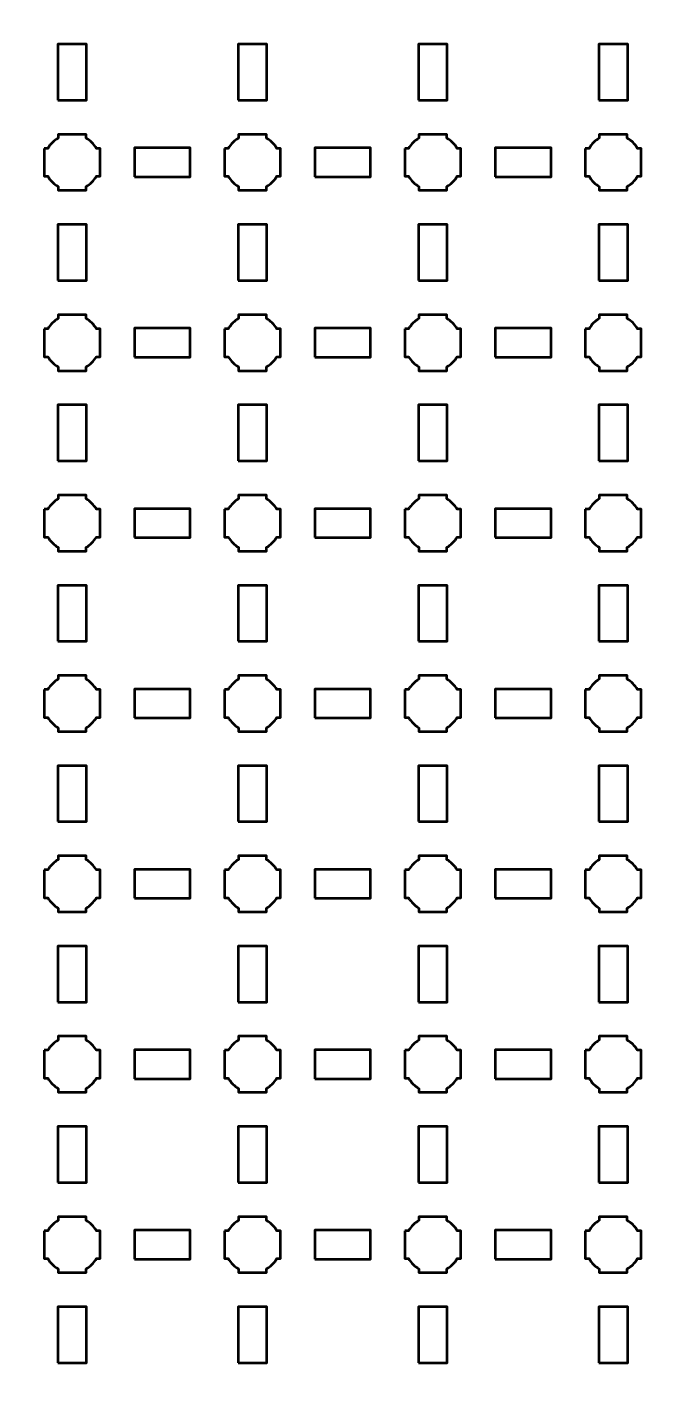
# Model space of a CAD drawing. Header units: centimetres. Extents: x -40.1 to 19.1, y -44.5 to 14.8.
# Drawn here: x -26 to -18.96, y -15.35 to -0.35 of the extents above; entities that cross this region are included whole.
import ezdxf

# ---------------------------------------------------------------- set-up
doc = ezdxf.new("R2010")
doc.units = ezdxf.units.CM
doc.header["$MEASUREMENT"] = 0
doc.layers.add('Layer 1', color=7, linetype='Continuous')

msp = doc.modelspace()

# ---------------------------------------------------------------- linework, layer by layer
at = {"layer": 'Layer 1', "color": 250, "lineweight": 53}
for points in [[(-25.66, -1.16), (-25.34, -1.16), (-25.34, -0.54), (-25.66, -0.54), (-25.66, -1.16)], [(-23.66, -1.16), (-23.34, -1.16), (-23.34, -0.54), (-23.66, -0.54), (-23.66, -1.16)], [(-21.66, -1.16), (-21.34, -1.16), (-21.34, -0.54), (-21.66, -0.54), (-21.66, -1.16)], [(-19.66, -1.16), (-19.34, -1.16), (-19.34, -0.54), (-19.66, -0.54), (-19.66, -1.16)], [(-24.81, -2.01), (-24.19, -2.01), (-24.19, -1.69), (-24.81, -1.69), (-24.81, -2.01)], [(-22.81, -2.01), (-22.19, -2.01), (-22.19, -1.69), (-22.81, -1.69), (-22.81, -2.01)], [(-20.81, -2.01), (-20.19, -2.01), (-20.19, -1.69), (-20.81, -1.69), (-20.81, -2.01)], [(-25.66, -3.16), (-25.34, -3.16), (-25.34, -2.54), (-25.66, -2.54), (-25.66, -3.16)], [(-23.66, -3.16), (-23.34, -3.16), (-23.34, -2.54), (-23.66, -2.54), (-23.66, -3.16)], [(-21.66, -3.16), (-21.34, -3.16), (-21.34, -2.54), (-21.66, -2.54), (-21.66, -3.16)], [(-19.66, -3.16), (-19.34, -3.16), (-19.34, -2.54), (-19.66, -2.54), (-19.66, -3.16)], [(-24.81, -4.01), (-24.19, -4.01), (-24.19, -3.69), (-24.81, -3.69), (-24.81, -4.01)], [(-22.81, -4.01), (-22.19, -4.01), (-22.19, -3.69), (-22.81, -3.69), (-22.81, -4.01)], [(-20.81, -4.01), (-20.19, -4.01), (-20.19, -3.69), (-20.81, -3.69), (-20.81, -4.01)], [(-25.66, -5.16), (-25.34, -5.16), (-25.34, -4.54), (-25.66, -4.54), (-25.66, -5.16)], [(-23.66, -5.16), (-23.34, -5.16), (-23.34, -4.54), (-23.66, -4.54), (-23.66, -5.16)], [(-21.66, -5.16), (-21.34, -5.16), (-21.34, -4.54), (-21.66, -4.54), (-21.66, -5.16)], [(-19.66, -5.16), (-19.34, -5.16), (-19.34, -4.54), (-19.66, -4.54), (-19.66, -5.16)], [(-24.81, -6.01), (-24.19, -6.01), (-24.19, -5.69), (-24.81, -5.69), (-24.81, -6.01)], [(-22.81, -6.01), (-22.19, -6.01), (-22.19, -5.69), (-22.81, -5.69), (-22.81, -6.01)], [(-20.81, -6.01), (-20.19, -6.01), (-20.19, -5.69), (-20.81, -5.69), (-20.81, -6.01)], [(-25.66, -7.16), (-25.34, -7.16), (-25.34, -6.54), (-25.66, -6.54), (-25.66, -7.16)], [(-23.66, -7.16), (-23.34, -7.16), (-23.34, -6.54), (-23.66, -6.54), (-23.66, -7.16)], [(-21.66, -7.16), (-21.34, -7.16), (-21.34, -6.54), (-21.66, -6.54), (-21.66, -7.16)], [(-19.66, -7.16), (-19.34, -7.16), (-19.34, -6.54), (-19.66, -6.54), (-19.66, -7.16)], [(-24.81, -8.01), (-24.19, -8.01), (-24.19, -7.69), (-24.81, -7.69), (-24.81, -8.01)], [(-22.81, -8.01), (-22.19, -8.01), (-22.19, -7.69), (-22.81, -7.69), (-22.81, -8.01)], [(-20.81, -8.01), (-20.19, -8.01), (-20.19, -7.69), (-20.81, -7.69), (-20.81, -8.01)], [(-25.66, -9.16), (-25.34, -9.16), (-25.34, -8.54), (-25.66, -8.54), (-25.66, -9.16)], [(-23.66, -9.16), (-23.34, -9.16), (-23.34, -8.54), (-23.66, -8.54), (-23.66, -9.16)], [(-21.66, -9.16), (-21.34, -9.16), (-21.34, -8.54), (-21.66, -8.54), (-21.66, -9.16)], [(-19.66, -9.16), (-19.34, -9.16), (-19.34, -8.54), (-19.66, -8.54), (-19.66, -9.16)], [(-24.81, -10.01), (-24.19, -10.01), (-24.19, -9.69), (-24.81, -9.69), (-24.81, -10.01)], [(-22.81, -10.01), (-22.19, -10.01), (-22.19, -9.69), (-22.81, -9.69), (-22.81, -10.01)], [(-20.81, -10.01), (-20.19, -10.01), (-20.19, -9.69), (-20.81, -9.69), (-20.81, -10.01)], [(-25.66, -11.16), (-25.34, -11.16), (-25.34, -10.54), (-25.66, -10.54), (-25.66, -11.16)], [(-23.66, -11.16), (-23.34, -11.16), (-23.34, -10.54), (-23.66, -10.54), (-23.66, -11.16)], [(-21.66, -11.16), (-21.34, -11.16), (-21.34, -10.54), (-21.66, -10.54), (-21.66, -11.16)], [(-19.66, -11.16), (-19.34, -11.16), (-19.34, -10.54), (-19.66, -10.54), (-19.66, -11.16)], [(-24.81, -12.01), (-24.19, -12.01), (-24.19, -11.69), (-24.81, -11.69), (-24.81, -12.01)], [(-22.81, -12.01), (-22.19, -12.01), (-22.19, -11.69), (-22.81, -11.69), (-22.81, -12.01)], [(-20.81, -12.01), (-20.19, -12.01), (-20.19, -11.69), (-20.81, -11.69), (-20.81, -12.01)], [(-25.66, -13.16), (-25.34, -13.16), (-25.34, -12.54), (-25.66, -12.54), (-25.66, -13.16)], [(-23.66, -13.16), (-23.34, -13.16), (-23.34, -12.54), (-23.66, -12.54), (-23.66, -13.16)], [(-21.66, -13.16), (-21.34, -13.16), (-21.34, -12.54), (-21.66, -12.54), (-21.66, -13.16)], [(-19.66, -13.16), (-19.34, -13.16), (-19.34, -12.54), (-19.66, -12.54), (-19.66, -13.16)], [(-24.81, -14.01), (-24.19, -14.01), (-24.19, -13.69), (-24.81, -13.69), (-24.81, -14.01)], [(-22.81, -14.01), (-22.19, -14.01), (-22.19, -13.69), (-22.81, -13.69), (-22.81, -14.01)], [(-20.81, -14.01), (-20.19, -14.01), (-20.19, -13.69), (-20.81, -13.69), (-20.81, -14.01)], [(-25.66, -15.16), (-25.34, -15.16), (-25.34, -14.54), (-25.66, -14.54), (-25.66, -15.16)], [(-23.66, -15.16), (-23.34, -15.16), (-23.34, -14.54), (-23.66, -14.54), (-23.66, -15.16)], [(-21.66, -15.16), (-21.34, -15.16), (-21.34, -14.54), (-21.66, -14.54), (-21.66, -15.16)], [(-19.66, -15.16), (-19.34, -15.16), (-19.34, -14.54), (-19.66, -14.54), (-19.66, -15.16)]]:
    msp.add_lwpolyline(points, close=True, dxfattribs=at)
msp.add_open_spline([(-40.15, -44), (-40.15, -44), (-40.15, 14.3), (-40.15, 14.3), (-40.15, 14.3), (-40.15, 14.57609), (-39.92609, 14.8), (-39.65, 14.8), (-39.65, 14.8), (-39.65, 14.8), (18.65, 14.8), (18.65, 14.8), (18.65, 14.8), (18.92609, 14.8), (19.15, 14.57609), (19.15, 14.3), (19.15, 14.3), (19.15, 14.3), (19.15, -44), (19.15, -44), (19.15, -44), (19.15, -44.27609), (18.92609, -44.5), (18.65, -44.5), (18.65, -44.5), (18.65, -44.5), (-39.65, -44.5), (-39.65, -44.5), (-39.65, -44.5), (-39.92609, -44.5), (-40.15, -44.27609), (-40.15, -44)], degree=3, knots=[0, 0, 0, 0, 0.125, 0.125, 0.125, 0.125, 0.25, 0.25, 0.25, 0.25, 0.375, 0.375, 0.375, 0.375, 0.5, 0.5, 0.5, 0.5, 0.625, 0.625, 0.625, 0.625, 0.75, 0.75, 0.75, 0.75, 0.875, 0.875, 0.875, 0.875, 1, 1, 1, 1], dxfattribs=at)
at = {"layer": 'Layer 1', "lineweight": 53}
for points in [[(-25.81, -1.695), (-25.81, -1.695), (-25.76851, -1.695), (-25.76851, -1.695), (-25.76851, -1.695), (-25.74128, -1.64795), (-25.70205, -1.60872), (-25.655, -1.58149), (-25.655, -1.58149), (-25.655, -1.58149), (-25.655, -1.54), (-25.655, -1.54), (-25.655, -1.54), (-25.655, -1.54), (-25.5, -1.54), (-25.5, -1.54), (-25.5, -1.54), (-25.5, -1.54), (-25.345, -1.54), (-25.345, -1.54), (-25.345, -1.54), (-25.345, -1.54), (-25.345, -1.58149), (-25.345, -1.58149), (-25.345, -1.58149), (-25.29795, -1.60872), (-25.25872, -1.64795), (-25.23149, -1.695), (-25.23149, -1.695), (-25.23149, -1.695), (-25.19, -1.695), (-25.19, -1.695), (-25.19, -1.695), (-25.19, -1.695), (-25.19, -1.85), (-25.19, -1.85), (-25.19, -1.85), (-25.19, -1.85), (-25.19, -2.005), (-25.19, -2.005), (-25.19, -2.005), (-25.19, -2.005), (-25.23149, -2.005), (-25.23149, -2.005), (-25.23149, -2.005), (-25.25872, -2.05205), (-25.29795, -2.09128), (-25.345, -2.11851), (-25.345, -2.11851), (-25.345, -2.11851), (-25.345, -2.16), (-25.345, -2.16), (-25.345, -2.16), (-25.345, -2.16), (-25.5, -2.16), (-25.5, -2.16), (-25.5, -2.16), (-25.5, -2.16), (-25.655, -2.16), (-25.655, -2.16), (-25.655, -2.16), (-25.655, -2.16), (-25.655, -2.11851), (-25.655, -2.11851), (-25.655, -2.11851), (-25.70205, -2.09128), (-25.74128, -2.05205), (-25.76851, -2.005), (-25.76851, -2.005), (-25.76851, -2.005), (-25.81, -2.005), (-25.81, -2.005), (-25.81, -2.005), (-25.81, -2.005), (-25.81, -1.85), (-25.81, -1.85), (-25.81, -1.85), (-25.81, -1.85), (-25.81, -1.695), (-25.81, -1.695)], [(-23.81, -1.695), (-23.81, -1.695), (-23.76851, -1.695), (-23.76851, -1.695), (-23.76851, -1.695), (-23.74128, -1.64795), (-23.70205, -1.60872), (-23.655, -1.58149), (-23.655, -1.58149), (-23.655, -1.58149), (-23.655, -1.54), (-23.655, -1.54), (-23.655, -1.54), (-23.655, -1.54), (-23.5, -1.54), (-23.5, -1.54), (-23.5, -1.54), (-23.5, -1.54), (-23.345, -1.54), (-23.345, -1.54), (-23.345, -1.54), (-23.345, -1.54), (-23.345, -1.58149), (-23.345, -1.58149), (-23.345, -1.58149), (-23.29795, -1.60872), (-23.25872, -1.64795), (-23.23149, -1.695), (-23.23149, -1.695), (-23.23149, -1.695), (-23.19, -1.695), (-23.19, -1.695), (-23.19, -1.695), (-23.19, -1.695), (-23.19, -1.85), (-23.19, -1.85), (-23.19, -1.85), (-23.19, -1.85), (-23.19, -2.005), (-23.19, -2.005), (-23.19, -2.005), (-23.19, -2.005), (-23.23149, -2.005), (-23.23149, -2.005), (-23.23149, -2.005), (-23.25872, -2.05205), (-23.29795, -2.09128), (-23.345, -2.11851), (-23.345, -2.11851), (-23.345, -2.11851), (-23.345, -2.16), (-23.345, -2.16), (-23.345, -2.16), (-23.345, -2.16), (-23.5, -2.16), (-23.5, -2.16), (-23.5, -2.16), (-23.5, -2.16), (-23.655, -2.16), (-23.655, -2.16), (-23.655, -2.16), (-23.655, -2.16), (-23.655, -2.11851), (-23.655, -2.11851), (-23.655, -2.11851), (-23.70205, -2.09128), (-23.74128, -2.05205), (-23.76851, -2.005), (-23.76851, -2.005), (-23.76851, -2.005), (-23.81, -2.005), (-23.81, -2.005), (-23.81, -2.005), (-23.81, -2.005), (-23.81, -1.85), (-23.81, -1.85), (-23.81, -1.85), (-23.81, -1.85), (-23.81, -1.695), (-23.81, -1.695)], [(-21.81, -1.695), (-21.81, -1.695), (-21.76851, -1.695), (-21.76851, -1.695), (-21.76851, -1.695), (-21.74128, -1.64795), (-21.70205, -1.60872), (-21.655, -1.58149), (-21.655, -1.58149), (-21.655, -1.58149), (-21.655, -1.54), (-21.655, -1.54), (-21.655, -1.54), (-21.655, -1.54), (-21.5, -1.54), (-21.5, -1.54), (-21.5, -1.54), (-21.5, -1.54), (-21.345, -1.54), (-21.345, -1.54), (-21.345, -1.54), (-21.345, -1.54), (-21.345, -1.58149), (-21.345, -1.58149), (-21.345, -1.58149), (-21.29795, -1.60872), (-21.25872, -1.64795), (-21.23149, -1.695), (-21.23149, -1.695), (-21.23149, -1.695), (-21.19, -1.695), (-21.19, -1.695), (-21.19, -1.695), (-21.19, -1.695), (-21.19, -1.85), (-21.19, -1.85), (-21.19, -1.85), (-21.19, -1.85), (-21.19, -2.005), (-21.19, -2.005), (-21.19, -2.005), (-21.19, -2.005), (-21.23149, -2.005), (-21.23149, -2.005), (-21.23149, -2.005), (-21.25872, -2.05205), (-21.29795, -2.09128), (-21.345, -2.11851), (-21.345, -2.11851), (-21.345, -2.11851), (-21.345, -2.16), (-21.345, -2.16), (-21.345, -2.16), (-21.345, -2.16), (-21.5, -2.16), (-21.5, -2.16), (-21.5, -2.16), (-21.5, -2.16), (-21.655, -2.16), (-21.655, -2.16), (-21.655, -2.16), (-21.655, -2.16), (-21.655, -2.11851), (-21.655, -2.11851), (-21.655, -2.11851), (-21.70205, -2.09128), (-21.74128, -2.05205), (-21.76851, -2.005), (-21.76851, -2.005), (-21.76851, -2.005), (-21.81, -2.005), (-21.81, -2.005), (-21.81, -2.005), (-21.81, -2.005), (-21.81, -1.85), (-21.81, -1.85), (-21.81, -1.85), (-21.81, -1.85), (-21.81, -1.695), (-21.81, -1.695)], [(-19.81, -1.695), (-19.81, -1.695), (-19.76851, -1.695), (-19.76851, -1.695), (-19.76851, -1.695), (-19.74128, -1.64795), (-19.70205, -1.60872), (-19.655, -1.58149), (-19.655, -1.58149), (-19.655, -1.58149), (-19.655, -1.54), (-19.655, -1.54), (-19.655, -1.54), (-19.655, -1.54), (-19.5, -1.54), (-19.5, -1.54), (-19.5, -1.54), (-19.5, -1.54), (-19.345, -1.54), (-19.345, -1.54), (-19.345, -1.54), (-19.345, -1.54), (-19.345, -1.58149), (-19.345, -1.58149), (-19.345, -1.58149), (-19.29795, -1.60872), (-19.25872, -1.64795), (-19.23149, -1.695), (-19.23149, -1.695), (-19.23149, -1.695), (-19.19, -1.695), (-19.19, -1.695), (-19.19, -1.695), (-19.19, -1.695), (-19.19, -1.85), (-19.19, -1.85), (-19.19, -1.85), (-19.19, -1.85), (-19.19, -2.005), (-19.19, -2.005), (-19.19, -2.005), (-19.19, -2.005), (-19.23149, -2.005), (-19.23149, -2.005), (-19.23149, -2.005), (-19.25872, -2.05205), (-19.29795, -2.09128), (-19.345, -2.11851), (-19.345, -2.11851), (-19.345, -2.11851), (-19.345, -2.16), (-19.345, -2.16), (-19.345, -2.16), (-19.345, -2.16), (-19.5, -2.16), (-19.5, -2.16), (-19.5, -2.16), (-19.5, -2.16), (-19.655, -2.16), (-19.655, -2.16), (-19.655, -2.16), (-19.655, -2.16), (-19.655, -2.11851), (-19.655, -2.11851), (-19.655, -2.11851), (-19.70205, -2.09128), (-19.74128, -2.05205), (-19.76851, -2.005), (-19.76851, -2.005), (-19.76851, -2.005), (-19.81, -2.005), (-19.81, -2.005), (-19.81, -2.005), (-19.81, -2.005), (-19.81, -1.85), (-19.81, -1.85), (-19.81, -1.85), (-19.81, -1.85), (-19.81, -1.695), (-19.81, -1.695)], [(-25.81, -3.695), (-25.81, -3.695), (-25.76851, -3.695), (-25.76851, -3.695), (-25.76851, -3.695), (-25.74128, -3.64795), (-25.70205, -3.60872), (-25.655, -3.58149), (-25.655, -3.58149), (-25.655, -3.58149), (-25.655, -3.54), (-25.655, -3.54), (-25.655, -3.54), (-25.655, -3.54), (-25.5, -3.54), (-25.5, -3.54), (-25.5, -3.54), (-25.5, -3.54), (-25.345, -3.54), (-25.345, -3.54), (-25.345, -3.54), (-25.345, -3.54), (-25.345, -3.58149), (-25.345, -3.58149), (-25.345, -3.58149), (-25.29795, -3.60872), (-25.25872, -3.64795), (-25.23149, -3.695), (-25.23149, -3.695), (-25.23149, -3.695), (-25.19, -3.695), (-25.19, -3.695), (-25.19, -3.695), (-25.19, -3.695), (-25.19, -3.85), (-25.19, -3.85), (-25.19, -3.85), (-25.19, -3.85), (-25.19, -4.005), (-25.19, -4.005), (-25.19, -4.005), (-25.19, -4.005), (-25.23149, -4.005), (-25.23149, -4.005), (-25.23149, -4.005), (-25.25872, -4.05205), (-25.29795, -4.09128), (-25.345, -4.11851), (-25.345, -4.11851), (-25.345, -4.11851), (-25.345, -4.16), (-25.345, -4.16), (-25.345, -4.16), (-25.345, -4.16), (-25.5, -4.16), (-25.5, -4.16), (-25.5, -4.16), (-25.5, -4.16), (-25.655, -4.16), (-25.655, -4.16), (-25.655, -4.16), (-25.655, -4.16), (-25.655, -4.11851), (-25.655, -4.11851), (-25.655, -4.11851), (-25.70205, -4.09128), (-25.74128, -4.05205), (-25.76851, -4.005), (-25.76851, -4.005), (-25.76851, -4.005), (-25.81, -4.005), (-25.81, -4.005), (-25.81, -4.005), (-25.81, -4.005), (-25.81, -3.85), (-25.81, -3.85), (-25.81, -3.85), (-25.81, -3.85), (-25.81, -3.695), (-25.81, -3.695)], [(-23.81, -3.695), (-23.81, -3.695), (-23.76851, -3.695), (-23.76851, -3.695), (-23.76851, -3.695), (-23.74128, -3.64795), (-23.70205, -3.60872), (-23.655, -3.58149), (-23.655, -3.58149), (-23.655, -3.58149), (-23.655, -3.54), (-23.655, -3.54), (-23.655, -3.54), (-23.655, -3.54), (-23.5, -3.54), (-23.5, -3.54), (-23.5, -3.54), (-23.5, -3.54), (-23.345, -3.54), (-23.345, -3.54), (-23.345, -3.54), (-23.345, -3.54), (-23.345, -3.58149), (-23.345, -3.58149), (-23.345, -3.58149), (-23.29795, -3.60872), (-23.25872, -3.64795), (-23.23149, -3.695), (-23.23149, -3.695), (-23.23149, -3.695), (-23.19, -3.695), (-23.19, -3.695), (-23.19, -3.695), (-23.19, -3.695), (-23.19, -3.85), (-23.19, -3.85), (-23.19, -3.85), (-23.19, -3.85), (-23.19, -4.005), (-23.19, -4.005), (-23.19, -4.005), (-23.19, -4.005), (-23.23149, -4.005), (-23.23149, -4.005), (-23.23149, -4.005), (-23.25872, -4.05205), (-23.29795, -4.09128), (-23.345, -4.11851), (-23.345, -4.11851), (-23.345, -4.11851), (-23.345, -4.16), (-23.345, -4.16), (-23.345, -4.16), (-23.345, -4.16), (-23.5, -4.16), (-23.5, -4.16), (-23.5, -4.16), (-23.5, -4.16), (-23.655, -4.16), (-23.655, -4.16), (-23.655, -4.16), (-23.655, -4.16), (-23.655, -4.11851), (-23.655, -4.11851), (-23.655, -4.11851), (-23.70205, -4.09128), (-23.74128, -4.05205), (-23.76851, -4.005), (-23.76851, -4.005), (-23.76851, -4.005), (-23.81, -4.005), (-23.81, -4.005), (-23.81, -4.005), (-23.81, -4.005), (-23.81, -3.85), (-23.81, -3.85), (-23.81, -3.85), (-23.81, -3.85), (-23.81, -3.695), (-23.81, -3.695)], [(-21.81, -3.695), (-21.81, -3.695), (-21.76851, -3.695), (-21.76851, -3.695), (-21.76851, -3.695), (-21.74128, -3.64795), (-21.70205, -3.60872), (-21.655, -3.58149), (-21.655, -3.58149), (-21.655, -3.58149), (-21.655, -3.54), (-21.655, -3.54), (-21.655, -3.54), (-21.655, -3.54), (-21.5, -3.54), (-21.5, -3.54), (-21.5, -3.54), (-21.5, -3.54), (-21.345, -3.54), (-21.345, -3.54), (-21.345, -3.54), (-21.345, -3.54), (-21.345, -3.58149), (-21.345, -3.58149), (-21.345, -3.58149), (-21.29795, -3.60872), (-21.25872, -3.64795), (-21.23149, -3.695), (-21.23149, -3.695), (-21.23149, -3.695), (-21.19, -3.695), (-21.19, -3.695), (-21.19, -3.695), (-21.19, -3.695), (-21.19, -3.85), (-21.19, -3.85), (-21.19, -3.85), (-21.19, -3.85), (-21.19, -4.005), (-21.19, -4.005), (-21.19, -4.005), (-21.19, -4.005), (-21.23149, -4.005), (-21.23149, -4.005), (-21.23149, -4.005), (-21.25872, -4.05205), (-21.29795, -4.09128), (-21.345, -4.11851), (-21.345, -4.11851), (-21.345, -4.11851), (-21.345, -4.16), (-21.345, -4.16), (-21.345, -4.16), (-21.345, -4.16), (-21.5, -4.16), (-21.5, -4.16), (-21.5, -4.16), (-21.5, -4.16), (-21.655, -4.16), (-21.655, -4.16), (-21.655, -4.16), (-21.655, -4.16), (-21.655, -4.11851), (-21.655, -4.11851), (-21.655, -4.11851), (-21.70205, -4.09128), (-21.74128, -4.05205), (-21.76851, -4.005), (-21.76851, -4.005), (-21.76851, -4.005), (-21.81, -4.005), (-21.81, -4.005), (-21.81, -4.005), (-21.81, -4.005), (-21.81, -3.85), (-21.81, -3.85), (-21.81, -3.85), (-21.81, -3.85), (-21.81, -3.695), (-21.81, -3.695)], [(-19.81, -3.695), (-19.81, -3.695), (-19.76851, -3.695), (-19.76851, -3.695), (-19.76851, -3.695), (-19.74128, -3.64795), (-19.70205, -3.60872), (-19.655, -3.58149), (-19.655, -3.58149), (-19.655, -3.58149), (-19.655, -3.54), (-19.655, -3.54), (-19.655, -3.54), (-19.655, -3.54), (-19.5, -3.54), (-19.5, -3.54), (-19.5, -3.54), (-19.5, -3.54), (-19.345, -3.54), (-19.345, -3.54), (-19.345, -3.54), (-19.345, -3.54), (-19.345, -3.58149), (-19.345, -3.58149), (-19.345, -3.58149), (-19.29795, -3.60872), (-19.25872, -3.64795), (-19.23149, -3.695), (-19.23149, -3.695), (-19.23149, -3.695), (-19.19, -3.695), (-19.19, -3.695), (-19.19, -3.695), (-19.19, -3.695), (-19.19, -3.85), (-19.19, -3.85), (-19.19, -3.85), (-19.19, -3.85), (-19.19, -4.005), (-19.19, -4.005), (-19.19, -4.005), (-19.19, -4.005), (-19.23149, -4.005), (-19.23149, -4.005), (-19.23149, -4.005), (-19.25872, -4.05205), (-19.29795, -4.09128), (-19.345, -4.11851), (-19.345, -4.11851), (-19.345, -4.11851), (-19.345, -4.16), (-19.345, -4.16), (-19.345, -4.16), (-19.345, -4.16), (-19.5, -4.16), (-19.5, -4.16), (-19.5, -4.16), (-19.5, -4.16), (-19.655, -4.16), (-19.655, -4.16), (-19.655, -4.16), (-19.655, -4.16), (-19.655, -4.11851), (-19.655, -4.11851), (-19.655, -4.11851), (-19.70205, -4.09128), (-19.74128, -4.05205), (-19.76851, -4.005), (-19.76851, -4.005), (-19.76851, -4.005), (-19.81, -4.005), (-19.81, -4.005), (-19.81, -4.005), (-19.81, -4.005), (-19.81, -3.85), (-19.81, -3.85), (-19.81, -3.85), (-19.81, -3.85), (-19.81, -3.695), (-19.81, -3.695)], [(-25.81, -5.695), (-25.81, -5.695), (-25.76851, -5.695), (-25.76851, -5.695), (-25.76851, -5.695), (-25.74128, -5.64795), (-25.70205, -5.60872), (-25.655, -5.58149), (-25.655, -5.58149), (-25.655, -5.58149), (-25.655, -5.54), (-25.655, -5.54), (-25.655, -5.54), (-25.655, -5.54), (-25.5, -5.54), (-25.5, -5.54), (-25.5, -5.54), (-25.5, -5.54), (-25.345, -5.54), (-25.345, -5.54), (-25.345, -5.54), (-25.345, -5.54), (-25.345, -5.58149), (-25.345, -5.58149), (-25.345, -5.58149), (-25.29795, -5.60872), (-25.25872, -5.64795), (-25.23149, -5.695), (-25.23149, -5.695), (-25.23149, -5.695), (-25.19, -5.695), (-25.19, -5.695), (-25.19, -5.695), (-25.19, -5.695), (-25.19, -5.85), (-25.19, -5.85), (-25.19, -5.85), (-25.19, -5.85), (-25.19, -6.005), (-25.19, -6.005), (-25.19, -6.005), (-25.19, -6.005), (-25.23149, -6.005), (-25.23149, -6.005), (-25.23149, -6.005), (-25.25872, -6.05205), (-25.29795, -6.09128), (-25.345, -6.11851), (-25.345, -6.11851), (-25.345, -6.11851), (-25.345, -6.16), (-25.345, -6.16), (-25.345, -6.16), (-25.345, -6.16), (-25.5, -6.16), (-25.5, -6.16), (-25.5, -6.16), (-25.5, -6.16), (-25.655, -6.16), (-25.655, -6.16), (-25.655, -6.16), (-25.655, -6.16), (-25.655, -6.11851), (-25.655, -6.11851), (-25.655, -6.11851), (-25.70205, -6.09128), (-25.74128, -6.05205), (-25.76851, -6.005), (-25.76851, -6.005), (-25.76851, -6.005), (-25.81, -6.005), (-25.81, -6.005), (-25.81, -6.005), (-25.81, -6.005), (-25.81, -5.85), (-25.81, -5.85), (-25.81, -5.85), (-25.81, -5.85), (-25.81, -5.695), (-25.81, -5.695)], [(-23.81, -5.695), (-23.81, -5.695), (-23.76851, -5.695), (-23.76851, -5.695), (-23.76851, -5.695), (-23.74128, -5.64795), (-23.70205, -5.60872), (-23.655, -5.58149), (-23.655, -5.58149), (-23.655, -5.58149), (-23.655, -5.54), (-23.655, -5.54), (-23.655, -5.54), (-23.655, -5.54), (-23.5, -5.54), (-23.5, -5.54), (-23.5, -5.54), (-23.5, -5.54), (-23.345, -5.54), (-23.345, -5.54), (-23.345, -5.54), (-23.345, -5.54), (-23.345, -5.58149), (-23.345, -5.58149), (-23.345, -5.58149), (-23.29795, -5.60872), (-23.25872, -5.64795), (-23.23149, -5.695), (-23.23149, -5.695), (-23.23149, -5.695), (-23.19, -5.695), (-23.19, -5.695), (-23.19, -5.695), (-23.19, -5.695), (-23.19, -5.85), (-23.19, -5.85), (-23.19, -5.85), (-23.19, -5.85), (-23.19, -6.005), (-23.19, -6.005), (-23.19, -6.005), (-23.19, -6.005), (-23.23149, -6.005), (-23.23149, -6.005), (-23.23149, -6.005), (-23.25872, -6.05205), (-23.29795, -6.09128), (-23.345, -6.11851), (-23.345, -6.11851), (-23.345, -6.11851), (-23.345, -6.16), (-23.345, -6.16), (-23.345, -6.16), (-23.345, -6.16), (-23.5, -6.16), (-23.5, -6.16), (-23.5, -6.16), (-23.5, -6.16), (-23.655, -6.16), (-23.655, -6.16), (-23.655, -6.16), (-23.655, -6.16), (-23.655, -6.11851), (-23.655, -6.11851), (-23.655, -6.11851), (-23.70205, -6.09128), (-23.74128, -6.05205), (-23.76851, -6.005), (-23.76851, -6.005), (-23.76851, -6.005), (-23.81, -6.005), (-23.81, -6.005), (-23.81, -6.005), (-23.81, -6.005), (-23.81, -5.85), (-23.81, -5.85), (-23.81, -5.85), (-23.81, -5.85), (-23.81, -5.695), (-23.81, -5.695)], [(-21.81, -5.695), (-21.81, -5.695), (-21.76851, -5.695), (-21.76851, -5.695), (-21.76851, -5.695), (-21.74128, -5.64795), (-21.70205, -5.60872), (-21.655, -5.58149), (-21.655, -5.58149), (-21.655, -5.58149), (-21.655, -5.54), (-21.655, -5.54), (-21.655, -5.54), (-21.655, -5.54), (-21.5, -5.54), (-21.5, -5.54), (-21.5, -5.54), (-21.5, -5.54), (-21.345, -5.54), (-21.345, -5.54), (-21.345, -5.54), (-21.345, -5.54), (-21.345, -5.58149), (-21.345, -5.58149), (-21.345, -5.58149), (-21.29795, -5.60872), (-21.25872, -5.64795), (-21.23149, -5.695), (-21.23149, -5.695), (-21.23149, -5.695), (-21.19, -5.695), (-21.19, -5.695), (-21.19, -5.695), (-21.19, -5.695), (-21.19, -5.85), (-21.19, -5.85), (-21.19, -5.85), (-21.19, -5.85), (-21.19, -6.005), (-21.19, -6.005), (-21.19, -6.005), (-21.19, -6.005), (-21.23149, -6.005), (-21.23149, -6.005), (-21.23149, -6.005), (-21.25872, -6.05205), (-21.29795, -6.09128), (-21.345, -6.11851), (-21.345, -6.11851), (-21.345, -6.11851), (-21.345, -6.16), (-21.345, -6.16), (-21.345, -6.16), (-21.345, -6.16), (-21.5, -6.16), (-21.5, -6.16), (-21.5, -6.16), (-21.5, -6.16), (-21.655, -6.16), (-21.655, -6.16), (-21.655, -6.16), (-21.655, -6.16), (-21.655, -6.11851), (-21.655, -6.11851), (-21.655, -6.11851), (-21.70205, -6.09128), (-21.74128, -6.05205), (-21.76851, -6.005), (-21.76851, -6.005), (-21.76851, -6.005), (-21.81, -6.005), (-21.81, -6.005), (-21.81, -6.005), (-21.81, -6.005), (-21.81, -5.85), (-21.81, -5.85), (-21.81, -5.85), (-21.81, -5.85), (-21.81, -5.695), (-21.81, -5.695)], [(-19.81, -5.695), (-19.81, -5.695), (-19.76851, -5.695), (-19.76851, -5.695), (-19.76851, -5.695), (-19.74128, -5.64795), (-19.70205, -5.60872), (-19.655, -5.58149), (-19.655, -5.58149), (-19.655, -5.58149), (-19.655, -5.54), (-19.655, -5.54), (-19.655, -5.54), (-19.655, -5.54), (-19.5, -5.54), (-19.5, -5.54), (-19.5, -5.54), (-19.5, -5.54), (-19.345, -5.54), (-19.345, -5.54), (-19.345, -5.54), (-19.345, -5.54), (-19.345, -5.58149), (-19.345, -5.58149), (-19.345, -5.58149), (-19.29795, -5.60872), (-19.25872, -5.64795), (-19.23149, -5.695), (-19.23149, -5.695), (-19.23149, -5.695), (-19.19, -5.695), (-19.19, -5.695), (-19.19, -5.695), (-19.19, -5.695), (-19.19, -5.85), (-19.19, -5.85), (-19.19, -5.85), (-19.19, -5.85), (-19.19, -6.005), (-19.19, -6.005), (-19.19, -6.005), (-19.19, -6.005), (-19.23149, -6.005), (-19.23149, -6.005), (-19.23149, -6.005), (-19.25872, -6.05205), (-19.29795, -6.09128), (-19.345, -6.11851), (-19.345, -6.11851), (-19.345, -6.11851), (-19.345, -6.16), (-19.345, -6.16), (-19.345, -6.16), (-19.345, -6.16), (-19.5, -6.16), (-19.5, -6.16), (-19.5, -6.16), (-19.5, -6.16), (-19.655, -6.16), (-19.655, -6.16), (-19.655, -6.16), (-19.655, -6.16), (-19.655, -6.11851), (-19.655, -6.11851), (-19.655, -6.11851), (-19.70205, -6.09128), (-19.74128, -6.05205), (-19.76851, -6.005), (-19.76851, -6.005), (-19.76851, -6.005), (-19.81, -6.005), (-19.81, -6.005), (-19.81, -6.005), (-19.81, -6.005), (-19.81, -5.85), (-19.81, -5.85), (-19.81, -5.85), (-19.81, -5.85), (-19.81, -5.695), (-19.81, -5.695)], [(-25.81, -7.695), (-25.81, -7.695), (-25.76851, -7.695), (-25.76851, -7.695), (-25.76851, -7.695), (-25.74128, -7.64795), (-25.70205, -7.60872), (-25.655, -7.58149), (-25.655, -7.58149), (-25.655, -7.58149), (-25.655, -7.54), (-25.655, -7.54), (-25.655, -7.54), (-25.655, -7.54), (-25.5, -7.54), (-25.5, -7.54), (-25.5, -7.54), (-25.5, -7.54), (-25.345, -7.54), (-25.345, -7.54), (-25.345, -7.54), (-25.345, -7.54), (-25.345, -7.58149), (-25.345, -7.58149), (-25.345, -7.58149), (-25.29795, -7.60872), (-25.25872, -7.64795), (-25.23149, -7.695), (-25.23149, -7.695), (-25.23149, -7.695), (-25.19, -7.695), (-25.19, -7.695), (-25.19, -7.695), (-25.19, -7.695), (-25.19, -7.85), (-25.19, -7.85), (-25.19, -7.85), (-25.19, -7.85), (-25.19, -8.005), (-25.19, -8.005), (-25.19, -8.005), (-25.19, -8.005), (-25.23149, -8.005), (-25.23149, -8.005), (-25.23149, -8.005), (-25.25872, -8.05205), (-25.29795, -8.09128), (-25.345, -8.11851), (-25.345, -8.11851), (-25.345, -8.11851), (-25.345, -8.16), (-25.345, -8.16), (-25.345, -8.16), (-25.345, -8.16), (-25.5, -8.16), (-25.5, -8.16), (-25.5, -8.16), (-25.5, -8.16), (-25.655, -8.16), (-25.655, -8.16), (-25.655, -8.16), (-25.655, -8.16), (-25.655, -8.11851), (-25.655, -8.11851), (-25.655, -8.11851), (-25.70205, -8.09128), (-25.74128, -8.05205), (-25.76851, -8.005), (-25.76851, -8.005), (-25.76851, -8.005), (-25.81, -8.005), (-25.81, -8.005), (-25.81, -8.005), (-25.81, -8.005), (-25.81, -7.85), (-25.81, -7.85), (-25.81, -7.85), (-25.81, -7.85), (-25.81, -7.695), (-25.81, -7.695)], [(-23.81, -7.695), (-23.81, -7.695), (-23.76851, -7.695), (-23.76851, -7.695), (-23.76851, -7.695), (-23.74128, -7.64795), (-23.70205, -7.60872), (-23.655, -7.58149), (-23.655, -7.58149), (-23.655, -7.58149), (-23.655, -7.54), (-23.655, -7.54), (-23.655, -7.54), (-23.655, -7.54), (-23.5, -7.54), (-23.5, -7.54), (-23.5, -7.54), (-23.5, -7.54), (-23.345, -7.54), (-23.345, -7.54), (-23.345, -7.54), (-23.345, -7.54), (-23.345, -7.58149), (-23.345, -7.58149), (-23.345, -7.58149), (-23.29795, -7.60872), (-23.25872, -7.64795), (-23.23149, -7.695), (-23.23149, -7.695), (-23.23149, -7.695), (-23.19, -7.695), (-23.19, -7.695), (-23.19, -7.695), (-23.19, -7.695), (-23.19, -7.85), (-23.19, -7.85), (-23.19, -7.85), (-23.19, -7.85), (-23.19, -8.005), (-23.19, -8.005), (-23.19, -8.005), (-23.19, -8.005), (-23.23149, -8.005), (-23.23149, -8.005), (-23.23149, -8.005), (-23.25872, -8.05205), (-23.29795, -8.09128), (-23.345, -8.11851), (-23.345, -8.11851), (-23.345, -8.11851), (-23.345, -8.16), (-23.345, -8.16), (-23.345, -8.16), (-23.345, -8.16), (-23.5, -8.16), (-23.5, -8.16), (-23.5, -8.16), (-23.5, -8.16), (-23.655, -8.16), (-23.655, -8.16), (-23.655, -8.16), (-23.655, -8.16), (-23.655, -8.11851), (-23.655, -8.11851), (-23.655, -8.11851), (-23.70205, -8.09128), (-23.74128, -8.05205), (-23.76851, -8.005), (-23.76851, -8.005), (-23.76851, -8.005), (-23.81, -8.005), (-23.81, -8.005), (-23.81, -8.005), (-23.81, -8.005), (-23.81, -7.85), (-23.81, -7.85), (-23.81, -7.85), (-23.81, -7.85), (-23.81, -7.695), (-23.81, -7.695)], [(-21.81, -7.695), (-21.81, -7.695), (-21.76851, -7.695), (-21.76851, -7.695), (-21.76851, -7.695), (-21.74128, -7.64795), (-21.70205, -7.60872), (-21.655, -7.58149), (-21.655, -7.58149), (-21.655, -7.58149), (-21.655, -7.54), (-21.655, -7.54), (-21.655, -7.54), (-21.655, -7.54), (-21.5, -7.54), (-21.5, -7.54), (-21.5, -7.54), (-21.5, -7.54), (-21.345, -7.54), (-21.345, -7.54), (-21.345, -7.54), (-21.345, -7.54), (-21.345, -7.58149), (-21.345, -7.58149), (-21.345, -7.58149), (-21.29795, -7.60872), (-21.25872, -7.64795), (-21.23149, -7.695), (-21.23149, -7.695), (-21.23149, -7.695), (-21.19, -7.695), (-21.19, -7.695), (-21.19, -7.695), (-21.19, -7.695), (-21.19, -7.85), (-21.19, -7.85), (-21.19, -7.85), (-21.19, -7.85), (-21.19, -8.005), (-21.19, -8.005), (-21.19, -8.005), (-21.19, -8.005), (-21.23149, -8.005), (-21.23149, -8.005), (-21.23149, -8.005), (-21.25872, -8.05205), (-21.29795, -8.09128), (-21.345, -8.11851), (-21.345, -8.11851), (-21.345, -8.11851), (-21.345, -8.16), (-21.345, -8.16), (-21.345, -8.16), (-21.345, -8.16), (-21.5, -8.16), (-21.5, -8.16), (-21.5, -8.16), (-21.5, -8.16), (-21.655, -8.16), (-21.655, -8.16), (-21.655, -8.16), (-21.655, -8.16), (-21.655, -8.11851), (-21.655, -8.11851), (-21.655, -8.11851), (-21.70205, -8.09128), (-21.74128, -8.05205), (-21.76851, -8.005), (-21.76851, -8.005), (-21.76851, -8.005), (-21.81, -8.005), (-21.81, -8.005), (-21.81, -8.005), (-21.81, -8.005), (-21.81, -7.85), (-21.81, -7.85), (-21.81, -7.85), (-21.81, -7.85), (-21.81, -7.695), (-21.81, -7.695)], [(-19.81, -7.695), (-19.81, -7.695), (-19.76851, -7.695), (-19.76851, -7.695), (-19.76851, -7.695), (-19.74128, -7.64795), (-19.70205, -7.60872), (-19.655, -7.58149), (-19.655, -7.58149), (-19.655, -7.58149), (-19.655, -7.54), (-19.655, -7.54), (-19.655, -7.54), (-19.655, -7.54), (-19.5, -7.54), (-19.5, -7.54), (-19.5, -7.54), (-19.5, -7.54), (-19.345, -7.54), (-19.345, -7.54), (-19.345, -7.54), (-19.345, -7.54), (-19.345, -7.58149), (-19.345, -7.58149), (-19.345, -7.58149), (-19.29795, -7.60872), (-19.25872, -7.64795), (-19.23149, -7.695), (-19.23149, -7.695), (-19.23149, -7.695), (-19.19, -7.695), (-19.19, -7.695), (-19.19, -7.695), (-19.19, -7.695), (-19.19, -7.85), (-19.19, -7.85), (-19.19, -7.85), (-19.19, -7.85), (-19.19, -8.005), (-19.19, -8.005), (-19.19, -8.005), (-19.19, -8.005), (-19.23149, -8.005), (-19.23149, -8.005), (-19.23149, -8.005), (-19.25872, -8.05205), (-19.29795, -8.09128), (-19.345, -8.11851), (-19.345, -8.11851), (-19.345, -8.11851), (-19.345, -8.16), (-19.345, -8.16), (-19.345, -8.16), (-19.345, -8.16), (-19.5, -8.16), (-19.5, -8.16), (-19.5, -8.16), (-19.5, -8.16), (-19.655, -8.16), (-19.655, -8.16), (-19.655, -8.16), (-19.655, -8.16), (-19.655, -8.11851), (-19.655, -8.11851), (-19.655, -8.11851), (-19.70205, -8.09128), (-19.74128, -8.05205), (-19.76851, -8.005), (-19.76851, -8.005), (-19.76851, -8.005), (-19.81, -8.005), (-19.81, -8.005), (-19.81, -8.005), (-19.81, -8.005), (-19.81, -7.85), (-19.81, -7.85), (-19.81, -7.85), (-19.81, -7.85), (-19.81, -7.695), (-19.81, -7.695)], [(-25.81, -9.695), (-25.81, -9.695), (-25.76851, -9.695), (-25.76851, -9.695), (-25.76851, -9.695), (-25.74128, -9.64795), (-25.70205, -9.60872), (-25.655, -9.58149), (-25.655, -9.58149), (-25.655, -9.58149), (-25.655, -9.54), (-25.655, -9.54), (-25.655, -9.54), (-25.655, -9.54), (-25.5, -9.54), (-25.5, -9.54), (-25.5, -9.54), (-25.5, -9.54), (-25.345, -9.54), (-25.345, -9.54), (-25.345, -9.54), (-25.345, -9.54), (-25.345, -9.58149), (-25.345, -9.58149), (-25.345, -9.58149), (-25.29795, -9.60872), (-25.25872, -9.64795), (-25.23149, -9.695), (-25.23149, -9.695), (-25.23149, -9.695), (-25.19, -9.695), (-25.19, -9.695), (-25.19, -9.695), (-25.19, -9.695), (-25.19, -9.85), (-25.19, -9.85), (-25.19, -9.85), (-25.19, -9.85), (-25.19, -10.005), (-25.19, -10.005), (-25.19, -10.005), (-25.19, -10.005), (-25.23149, -10.005), (-25.23149, -10.005), (-25.23149, -10.005), (-25.25872, -10.05205), (-25.29795, -10.09128), (-25.345, -10.11851), (-25.345, -10.11851), (-25.345, -10.11851), (-25.345, -10.16), (-25.345, -10.16), (-25.345, -10.16), (-25.345, -10.16), (-25.5, -10.16), (-25.5, -10.16), (-25.5, -10.16), (-25.5, -10.16), (-25.655, -10.16), (-25.655, -10.16), (-25.655, -10.16), (-25.655, -10.16), (-25.655, -10.11851), (-25.655, -10.11851), (-25.655, -10.11851), (-25.70205, -10.09128), (-25.74128, -10.05205), (-25.76851, -10.005), (-25.76851, -10.005), (-25.76851, -10.005), (-25.81, -10.005), (-25.81, -10.005), (-25.81, -10.005), (-25.81, -10.005), (-25.81, -9.85), (-25.81, -9.85), (-25.81, -9.85), (-25.81, -9.85), (-25.81, -9.695), (-25.81, -9.695)], [(-23.81, -9.695), (-23.81, -9.695), (-23.76851, -9.695), (-23.76851, -9.695), (-23.76851, -9.695), (-23.74128, -9.64795), (-23.70205, -9.60872), (-23.655, -9.58149), (-23.655, -9.58149), (-23.655, -9.58149), (-23.655, -9.54), (-23.655, -9.54), (-23.655, -9.54), (-23.655, -9.54), (-23.5, -9.54), (-23.5, -9.54), (-23.5, -9.54), (-23.5, -9.54), (-23.345, -9.54), (-23.345, -9.54), (-23.345, -9.54), (-23.345, -9.54), (-23.345, -9.58149), (-23.345, -9.58149), (-23.345, -9.58149), (-23.29795, -9.60872), (-23.25872, -9.64795), (-23.23149, -9.695), (-23.23149, -9.695), (-23.23149, -9.695), (-23.19, -9.695), (-23.19, -9.695), (-23.19, -9.695), (-23.19, -9.695), (-23.19, -9.85), (-23.19, -9.85), (-23.19, -9.85), (-23.19, -9.85), (-23.19, -10.005), (-23.19, -10.005), (-23.19, -10.005), (-23.19, -10.005), (-23.23149, -10.005), (-23.23149, -10.005), (-23.23149, -10.005), (-23.25872, -10.05205), (-23.29795, -10.09128), (-23.345, -10.11851), (-23.345, -10.11851), (-23.345, -10.11851), (-23.345, -10.16), (-23.345, -10.16), (-23.345, -10.16), (-23.345, -10.16), (-23.5, -10.16), (-23.5, -10.16), (-23.5, -10.16), (-23.5, -10.16), (-23.655, -10.16), (-23.655, -10.16), (-23.655, -10.16), (-23.655, -10.16), (-23.655, -10.11851), (-23.655, -10.11851), (-23.655, -10.11851), (-23.70205, -10.09128), (-23.74128, -10.05205), (-23.76851, -10.005), (-23.76851, -10.005), (-23.76851, -10.005), (-23.81, -10.005), (-23.81, -10.005), (-23.81, -10.005), (-23.81, -10.005), (-23.81, -9.85), (-23.81, -9.85), (-23.81, -9.85), (-23.81, -9.85), (-23.81, -9.695), (-23.81, -9.695)], [(-21.81, -9.695), (-21.81, -9.695), (-21.76851, -9.695), (-21.76851, -9.695), (-21.76851, -9.695), (-21.74128, -9.64795), (-21.70205, -9.60872), (-21.655, -9.58149), (-21.655, -9.58149), (-21.655, -9.58149), (-21.655, -9.54), (-21.655, -9.54), (-21.655, -9.54), (-21.655, -9.54), (-21.5, -9.54), (-21.5, -9.54), (-21.5, -9.54), (-21.5, -9.54), (-21.345, -9.54), (-21.345, -9.54), (-21.345, -9.54), (-21.345, -9.54), (-21.345, -9.58149), (-21.345, -9.58149), (-21.345, -9.58149), (-21.29795, -9.60872), (-21.25872, -9.64795), (-21.23149, -9.695), (-21.23149, -9.695), (-21.23149, -9.695), (-21.19, -9.695), (-21.19, -9.695), (-21.19, -9.695), (-21.19, -9.695), (-21.19, -9.85), (-21.19, -9.85), (-21.19, -9.85), (-21.19, -9.85), (-21.19, -10.005), (-21.19, -10.005), (-21.19, -10.005), (-21.19, -10.005), (-21.23149, -10.005), (-21.23149, -10.005), (-21.23149, -10.005), (-21.25872, -10.05205), (-21.29795, -10.09128), (-21.345, -10.11851), (-21.345, -10.11851), (-21.345, -10.11851), (-21.345, -10.16), (-21.345, -10.16), (-21.345, -10.16), (-21.345, -10.16), (-21.5, -10.16), (-21.5, -10.16), (-21.5, -10.16), (-21.5, -10.16), (-21.655, -10.16), (-21.655, -10.16), (-21.655, -10.16), (-21.655, -10.16), (-21.655, -10.11851), (-21.655, -10.11851), (-21.655, -10.11851), (-21.70205, -10.09128), (-21.74128, -10.05205), (-21.76851, -10.005), (-21.76851, -10.005), (-21.76851, -10.005), (-21.81, -10.005), (-21.81, -10.005), (-21.81, -10.005), (-21.81, -10.005), (-21.81, -9.85), (-21.81, -9.85), (-21.81, -9.85), (-21.81, -9.85), (-21.81, -9.695), (-21.81, -9.695)], [(-19.81, -9.695), (-19.81, -9.695), (-19.76851, -9.695), (-19.76851, -9.695), (-19.76851, -9.695), (-19.74128, -9.64795), (-19.70205, -9.60872), (-19.655, -9.58149), (-19.655, -9.58149), (-19.655, -9.58149), (-19.655, -9.54), (-19.655, -9.54), (-19.655, -9.54), (-19.655, -9.54), (-19.5, -9.54), (-19.5, -9.54), (-19.5, -9.54), (-19.5, -9.54), (-19.345, -9.54), (-19.345, -9.54), (-19.345, -9.54), (-19.345, -9.54), (-19.345, -9.58149), (-19.345, -9.58149), (-19.345, -9.58149), (-19.29795, -9.60872), (-19.25872, -9.64795), (-19.23149, -9.695), (-19.23149, -9.695), (-19.23149, -9.695), (-19.19, -9.695), (-19.19, -9.695), (-19.19, -9.695), (-19.19, -9.695), (-19.19, -9.85), (-19.19, -9.85), (-19.19, -9.85), (-19.19, -9.85), (-19.19, -10.005), (-19.19, -10.005), (-19.19, -10.005), (-19.19, -10.005), (-19.23149, -10.005), (-19.23149, -10.005), (-19.23149, -10.005), (-19.25872, -10.05205), (-19.29795, -10.09128), (-19.345, -10.11851), (-19.345, -10.11851), (-19.345, -10.11851), (-19.345, -10.16), (-19.345, -10.16), (-19.345, -10.16), (-19.345, -10.16), (-19.5, -10.16), (-19.5, -10.16), (-19.5, -10.16), (-19.5, -10.16), (-19.655, -10.16), (-19.655, -10.16), (-19.655, -10.16), (-19.655, -10.16), (-19.655, -10.11851), (-19.655, -10.11851), (-19.655, -10.11851), (-19.70205, -10.09128), (-19.74128, -10.05205), (-19.76851, -10.005), (-19.76851, -10.005), (-19.76851, -10.005), (-19.81, -10.005), (-19.81, -10.005), (-19.81, -10.005), (-19.81, -10.005), (-19.81, -9.85), (-19.81, -9.85), (-19.81, -9.85), (-19.81, -9.85), (-19.81, -9.695), (-19.81, -9.695)], [(-25.81, -11.695), (-25.81, -11.695), (-25.76851, -11.695), (-25.76851, -11.695), (-25.76851, -11.695), (-25.74128, -11.64795), (-25.70205, -11.60872), (-25.655, -11.58149), (-25.655, -11.58149), (-25.655, -11.58149), (-25.655, -11.54), (-25.655, -11.54), (-25.655, -11.54), (-25.655, -11.54), (-25.5, -11.54), (-25.5, -11.54), (-25.5, -11.54), (-25.5, -11.54), (-25.345, -11.54), (-25.345, -11.54), (-25.345, -11.54), (-25.345, -11.54), (-25.345, -11.58149), (-25.345, -11.58149), (-25.345, -11.58149), (-25.29795, -11.60872), (-25.25872, -11.64795), (-25.23149, -11.695), (-25.23149, -11.695), (-25.23149, -11.695), (-25.19, -11.695), (-25.19, -11.695), (-25.19, -11.695), (-25.19, -11.695), (-25.19, -11.85), (-25.19, -11.85), (-25.19, -11.85), (-25.19, -11.85), (-25.19, -12.005), (-25.19, -12.005), (-25.19, -12.005), (-25.19, -12.005), (-25.23149, -12.005), (-25.23149, -12.005), (-25.23149, -12.005), (-25.25872, -12.05205), (-25.29795, -12.09128), (-25.345, -12.11851), (-25.345, -12.11851), (-25.345, -12.11851), (-25.345, -12.16), (-25.345, -12.16), (-25.345, -12.16), (-25.345, -12.16), (-25.5, -12.16), (-25.5, -12.16), (-25.5, -12.16), (-25.5, -12.16), (-25.655, -12.16), (-25.655, -12.16), (-25.655, -12.16), (-25.655, -12.16), (-25.655, -12.11851), (-25.655, -12.11851), (-25.655, -12.11851), (-25.70205, -12.09128), (-25.74128, -12.05205), (-25.76851, -12.005), (-25.76851, -12.005), (-25.76851, -12.005), (-25.81, -12.005), (-25.81, -12.005), (-25.81, -12.005), (-25.81, -12.005), (-25.81, -11.85), (-25.81, -11.85), (-25.81, -11.85), (-25.81, -11.85), (-25.81, -11.695), (-25.81, -11.695)], [(-23.81, -11.695), (-23.81, -11.695), (-23.76851, -11.695), (-23.76851, -11.695), (-23.76851, -11.695), (-23.74128, -11.64795), (-23.70205, -11.60872), (-23.655, -11.58149), (-23.655, -11.58149), (-23.655, -11.58149), (-23.655, -11.54), (-23.655, -11.54), (-23.655, -11.54), (-23.655, -11.54), (-23.5, -11.54), (-23.5, -11.54), (-23.5, -11.54), (-23.5, -11.54), (-23.345, -11.54), (-23.345, -11.54), (-23.345, -11.54), (-23.345, -11.54), (-23.345, -11.58149), (-23.345, -11.58149), (-23.345, -11.58149), (-23.29795, -11.60872), (-23.25872, -11.64795), (-23.23149, -11.695), (-23.23149, -11.695), (-23.23149, -11.695), (-23.19, -11.695), (-23.19, -11.695), (-23.19, -11.695), (-23.19, -11.695), (-23.19, -11.85), (-23.19, -11.85), (-23.19, -11.85), (-23.19, -11.85), (-23.19, -12.005), (-23.19, -12.005), (-23.19, -12.005), (-23.19, -12.005), (-23.23149, -12.005), (-23.23149, -12.005), (-23.23149, -12.005), (-23.25872, -12.05205), (-23.29795, -12.09128), (-23.345, -12.11851), (-23.345, -12.11851), (-23.345, -12.11851), (-23.345, -12.16), (-23.345, -12.16), (-23.345, -12.16), (-23.345, -12.16), (-23.5, -12.16), (-23.5, -12.16), (-23.5, -12.16), (-23.5, -12.16), (-23.655, -12.16), (-23.655, -12.16), (-23.655, -12.16), (-23.655, -12.16), (-23.655, -12.11851), (-23.655, -12.11851), (-23.655, -12.11851), (-23.70205, -12.09128), (-23.74128, -12.05205), (-23.76851, -12.005), (-23.76851, -12.005), (-23.76851, -12.005), (-23.81, -12.005), (-23.81, -12.005), (-23.81, -12.005), (-23.81, -12.005), (-23.81, -11.85), (-23.81, -11.85), (-23.81, -11.85), (-23.81, -11.85), (-23.81, -11.695), (-23.81, -11.695)], [(-21.81, -11.695), (-21.81, -11.695), (-21.76851, -11.695), (-21.76851, -11.695), (-21.76851, -11.695), (-21.74128, -11.64795), (-21.70205, -11.60872), (-21.655, -11.58149), (-21.655, -11.58149), (-21.655, -11.58149), (-21.655, -11.54), (-21.655, -11.54), (-21.655, -11.54), (-21.655, -11.54), (-21.5, -11.54), (-21.5, -11.54), (-21.5, -11.54), (-21.5, -11.54), (-21.345, -11.54), (-21.345, -11.54), (-21.345, -11.54), (-21.345, -11.54), (-21.345, -11.58149), (-21.345, -11.58149), (-21.345, -11.58149), (-21.29795, -11.60872), (-21.25872, -11.64795), (-21.23149, -11.695), (-21.23149, -11.695), (-21.23149, -11.695), (-21.19, -11.695), (-21.19, -11.695), (-21.19, -11.695), (-21.19, -11.695), (-21.19, -11.85), (-21.19, -11.85), (-21.19, -11.85), (-21.19, -11.85), (-21.19, -12.005), (-21.19, -12.005), (-21.19, -12.005), (-21.19, -12.005), (-21.23149, -12.005), (-21.23149, -12.005), (-21.23149, -12.005), (-21.25872, -12.05205), (-21.29795, -12.09128), (-21.345, -12.11851), (-21.345, -12.11851), (-21.345, -12.11851), (-21.345, -12.16), (-21.345, -12.16), (-21.345, -12.16), (-21.345, -12.16), (-21.5, -12.16), (-21.5, -12.16), (-21.5, -12.16), (-21.5, -12.16), (-21.655, -12.16), (-21.655, -12.16), (-21.655, -12.16), (-21.655, -12.16), (-21.655, -12.11851), (-21.655, -12.11851), (-21.655, -12.11851), (-21.70205, -12.09128), (-21.74128, -12.05205), (-21.76851, -12.005), (-21.76851, -12.005), (-21.76851, -12.005), (-21.81, -12.005), (-21.81, -12.005), (-21.81, -12.005), (-21.81, -12.005), (-21.81, -11.85), (-21.81, -11.85), (-21.81, -11.85), (-21.81, -11.85), (-21.81, -11.695), (-21.81, -11.695)], [(-19.81, -11.695), (-19.81, -11.695), (-19.76851, -11.695), (-19.76851, -11.695), (-19.76851, -11.695), (-19.74128, -11.64795), (-19.70205, -11.60872), (-19.655, -11.58149), (-19.655, -11.58149), (-19.655, -11.58149), (-19.655, -11.54), (-19.655, -11.54), (-19.655, -11.54), (-19.655, -11.54), (-19.5, -11.54), (-19.5, -11.54), (-19.5, -11.54), (-19.5, -11.54), (-19.345, -11.54), (-19.345, -11.54), (-19.345, -11.54), (-19.345, -11.54), (-19.345, -11.58149), (-19.345, -11.58149), (-19.345, -11.58149), (-19.29795, -11.60872), (-19.25872, -11.64795), (-19.23149, -11.695), (-19.23149, -11.695), (-19.23149, -11.695), (-19.19, -11.695), (-19.19, -11.695), (-19.19, -11.695), (-19.19, -11.695), (-19.19, -11.85), (-19.19, -11.85), (-19.19, -11.85), (-19.19, -11.85), (-19.19, -12.005), (-19.19, -12.005), (-19.19, -12.005), (-19.19, -12.005), (-19.23149, -12.005), (-19.23149, -12.005), (-19.23149, -12.005), (-19.25872, -12.05205), (-19.29795, -12.09128), (-19.345, -12.11851), (-19.345, -12.11851), (-19.345, -12.11851), (-19.345, -12.16), (-19.345, -12.16), (-19.345, -12.16), (-19.345, -12.16), (-19.5, -12.16), (-19.5, -12.16), (-19.5, -12.16), (-19.5, -12.16), (-19.655, -12.16), (-19.655, -12.16), (-19.655, -12.16), (-19.655, -12.16), (-19.655, -12.11851), (-19.655, -12.11851), (-19.655, -12.11851), (-19.70205, -12.09128), (-19.74128, -12.05205), (-19.76851, -12.005), (-19.76851, -12.005), (-19.76851, -12.005), (-19.81, -12.005), (-19.81, -12.005), (-19.81, -12.005), (-19.81, -12.005), (-19.81, -11.85), (-19.81, -11.85), (-19.81, -11.85), (-19.81, -11.85), (-19.81, -11.695), (-19.81, -11.695)], [(-25.81, -13.695), (-25.81, -13.695), (-25.76851, -13.695), (-25.76851, -13.695), (-25.76851, -13.695), (-25.74128, -13.64795), (-25.70205, -13.60872), (-25.655, -13.58149), (-25.655, -13.58149), (-25.655, -13.58149), (-25.655, -13.54), (-25.655, -13.54), (-25.655, -13.54), (-25.655, -13.54), (-25.5, -13.54), (-25.5, -13.54), (-25.5, -13.54), (-25.5, -13.54), (-25.345, -13.54), (-25.345, -13.54), (-25.345, -13.54), (-25.345, -13.54), (-25.345, -13.58149), (-25.345, -13.58149), (-25.345, -13.58149), (-25.29795, -13.60872), (-25.25872, -13.64795), (-25.23149, -13.695), (-25.23149, -13.695), (-25.23149, -13.695), (-25.19, -13.695), (-25.19, -13.695), (-25.19, -13.695), (-25.19, -13.695), (-25.19, -13.85), (-25.19, -13.85), (-25.19, -13.85), (-25.19, -13.85), (-25.19, -14.005), (-25.19, -14.005), (-25.19, -14.005), (-25.19, -14.005), (-25.23149, -14.005), (-25.23149, -14.005), (-25.23149, -14.005), (-25.25872, -14.05205), (-25.29795, -14.09128), (-25.345, -14.11851), (-25.345, -14.11851), (-25.345, -14.11851), (-25.345, -14.16), (-25.345, -14.16), (-25.345, -14.16), (-25.345, -14.16), (-25.5, -14.16), (-25.5, -14.16), (-25.5, -14.16), (-25.5, -14.16), (-25.655, -14.16), (-25.655, -14.16), (-25.655, -14.16), (-25.655, -14.16), (-25.655, -14.11851), (-25.655, -14.11851), (-25.655, -14.11851), (-25.70205, -14.09128), (-25.74128, -14.05205), (-25.76851, -14.005), (-25.76851, -14.005), (-25.76851, -14.005), (-25.81, -14.005), (-25.81, -14.005), (-25.81, -14.005), (-25.81, -14.005), (-25.81, -13.85), (-25.81, -13.85), (-25.81, -13.85), (-25.81, -13.85), (-25.81, -13.695), (-25.81, -13.695)], [(-23.81, -13.695), (-23.81, -13.695), (-23.76851, -13.695), (-23.76851, -13.695), (-23.76851, -13.695), (-23.74128, -13.64795), (-23.70205, -13.60872), (-23.655, -13.58149), (-23.655, -13.58149), (-23.655, -13.58149), (-23.655, -13.54), (-23.655, -13.54), (-23.655, -13.54), (-23.655, -13.54), (-23.5, -13.54), (-23.5, -13.54), (-23.5, -13.54), (-23.5, -13.54), (-23.345, -13.54), (-23.345, -13.54), (-23.345, -13.54), (-23.345, -13.54), (-23.345, -13.58149), (-23.345, -13.58149), (-23.345, -13.58149), (-23.29795, -13.60872), (-23.25872, -13.64795), (-23.23149, -13.695), (-23.23149, -13.695), (-23.23149, -13.695), (-23.19, -13.695), (-23.19, -13.695), (-23.19, -13.695), (-23.19, -13.695), (-23.19, -13.85), (-23.19, -13.85), (-23.19, -13.85), (-23.19, -13.85), (-23.19, -14.005), (-23.19, -14.005), (-23.19, -14.005), (-23.19, -14.005), (-23.23149, -14.005), (-23.23149, -14.005), (-23.23149, -14.005), (-23.25872, -14.05205), (-23.29795, -14.09128), (-23.345, -14.11851), (-23.345, -14.11851), (-23.345, -14.11851), (-23.345, -14.16), (-23.345, -14.16), (-23.345, -14.16), (-23.345, -14.16), (-23.5, -14.16), (-23.5, -14.16), (-23.5, -14.16), (-23.5, -14.16), (-23.655, -14.16), (-23.655, -14.16), (-23.655, -14.16), (-23.655, -14.16), (-23.655, -14.11851), (-23.655, -14.11851), (-23.655, -14.11851), (-23.70205, -14.09128), (-23.74128, -14.05205), (-23.76851, -14.005), (-23.76851, -14.005), (-23.76851, -14.005), (-23.81, -14.005), (-23.81, -14.005), (-23.81, -14.005), (-23.81, -14.005), (-23.81, -13.85), (-23.81, -13.85), (-23.81, -13.85), (-23.81, -13.85), (-23.81, -13.695), (-23.81, -13.695)], [(-21.81, -13.695), (-21.81, -13.695), (-21.76851, -13.695), (-21.76851, -13.695), (-21.76851, -13.695), (-21.74128, -13.64795), (-21.70205, -13.60872), (-21.655, -13.58149), (-21.655, -13.58149), (-21.655, -13.58149), (-21.655, -13.54), (-21.655, -13.54), (-21.655, -13.54), (-21.655, -13.54), (-21.5, -13.54), (-21.5, -13.54), (-21.5, -13.54), (-21.5, -13.54), (-21.345, -13.54), (-21.345, -13.54), (-21.345, -13.54), (-21.345, -13.54), (-21.345, -13.58149), (-21.345, -13.58149), (-21.345, -13.58149), (-21.29795, -13.60872), (-21.25872, -13.64795), (-21.23149, -13.695), (-21.23149, -13.695), (-21.23149, -13.695), (-21.19, -13.695), (-21.19, -13.695), (-21.19, -13.695), (-21.19, -13.695), (-21.19, -13.85), (-21.19, -13.85), (-21.19, -13.85), (-21.19, -13.85), (-21.19, -14.005), (-21.19, -14.005), (-21.19, -14.005), (-21.19, -14.005), (-21.23149, -14.005), (-21.23149, -14.005), (-21.23149, -14.005), (-21.25872, -14.05205), (-21.29795, -14.09128), (-21.345, -14.11851), (-21.345, -14.11851), (-21.345, -14.11851), (-21.345, -14.16), (-21.345, -14.16), (-21.345, -14.16), (-21.345, -14.16), (-21.5, -14.16), (-21.5, -14.16), (-21.5, -14.16), (-21.5, -14.16), (-21.655, -14.16), (-21.655, -14.16), (-21.655, -14.16), (-21.655, -14.16), (-21.655, -14.11851), (-21.655, -14.11851), (-21.655, -14.11851), (-21.70205, -14.09128), (-21.74128, -14.05205), (-21.76851, -14.005), (-21.76851, -14.005), (-21.76851, -14.005), (-21.81, -14.005), (-21.81, -14.005), (-21.81, -14.005), (-21.81, -14.005), (-21.81, -13.85), (-21.81, -13.85), (-21.81, -13.85), (-21.81, -13.85), (-21.81, -13.695), (-21.81, -13.695)], [(-19.81, -13.695), (-19.81, -13.695), (-19.76851, -13.695), (-19.76851, -13.695), (-19.76851, -13.695), (-19.74128, -13.64795), (-19.70205, -13.60872), (-19.655, -13.58149), (-19.655, -13.58149), (-19.655, -13.58149), (-19.655, -13.54), (-19.655, -13.54), (-19.655, -13.54), (-19.655, -13.54), (-19.5, -13.54), (-19.5, -13.54), (-19.5, -13.54), (-19.5, -13.54), (-19.345, -13.54), (-19.345, -13.54), (-19.345, -13.54), (-19.345, -13.54), (-19.345, -13.58149), (-19.345, -13.58149), (-19.345, -13.58149), (-19.29795, -13.60872), (-19.25872, -13.64795), (-19.23149, -13.695), (-19.23149, -13.695), (-19.23149, -13.695), (-19.19, -13.695), (-19.19, -13.695), (-19.19, -13.695), (-19.19, -13.695), (-19.19, -13.85), (-19.19, -13.85), (-19.19, -13.85), (-19.19, -13.85), (-19.19, -14.005), (-19.19, -14.005), (-19.19, -14.005), (-19.19, -14.005), (-19.23149, -14.005), (-19.23149, -14.005), (-19.23149, -14.005), (-19.25872, -14.05205), (-19.29795, -14.09128), (-19.345, -14.11851), (-19.345, -14.11851), (-19.345, -14.11851), (-19.345, -14.16), (-19.345, -14.16), (-19.345, -14.16), (-19.345, -14.16), (-19.5, -14.16), (-19.5, -14.16), (-19.5, -14.16), (-19.5, -14.16), (-19.655, -14.16), (-19.655, -14.16), (-19.655, -14.16), (-19.655, -14.16), (-19.655, -14.11851), (-19.655, -14.11851), (-19.655, -14.11851), (-19.70205, -14.09128), (-19.74128, -14.05205), (-19.76851, -14.005), (-19.76851, -14.005), (-19.76851, -14.005), (-19.81, -14.005), (-19.81, -14.005), (-19.81, -14.005), (-19.81, -14.005), (-19.81, -13.85), (-19.81, -13.85), (-19.81, -13.85), (-19.81, -13.85), (-19.81, -13.695), (-19.81, -13.695)]]:
    msp.add_open_spline(points, degree=3, knots=[0, 0, 0, 0, 0.05, 0.05, 0.05, 0.05, 0.1, 0.1, 0.1, 0.1, 0.15, 0.15, 0.15, 0.15, 0.2, 0.2, 0.2, 0.2, 0.25, 0.25, 0.25, 0.25, 0.3, 0.3, 0.3, 0.3, 0.35, 0.35, 0.35, 0.35, 0.4, 0.4, 0.4, 0.4, 0.45, 0.45, 0.45, 0.45, 0.5, 0.5, 0.5, 0.5, 0.55, 0.55, 0.55, 0.55, 0.6, 0.6, 0.6, 0.6, 0.65, 0.65, 0.65, 0.65, 0.7, 0.7, 0.7, 0.7, 0.75, 0.75, 0.75, 0.75, 0.8, 0.8, 0.8, 0.8, 0.85, 0.85, 0.85, 0.85, 0.9, 0.9, 0.9, 0.9, 0.95, 0.95, 0.95, 0.95, 1, 1, 1, 1], dxfattribs=at)

doc.saveas('drawing.dxf')
